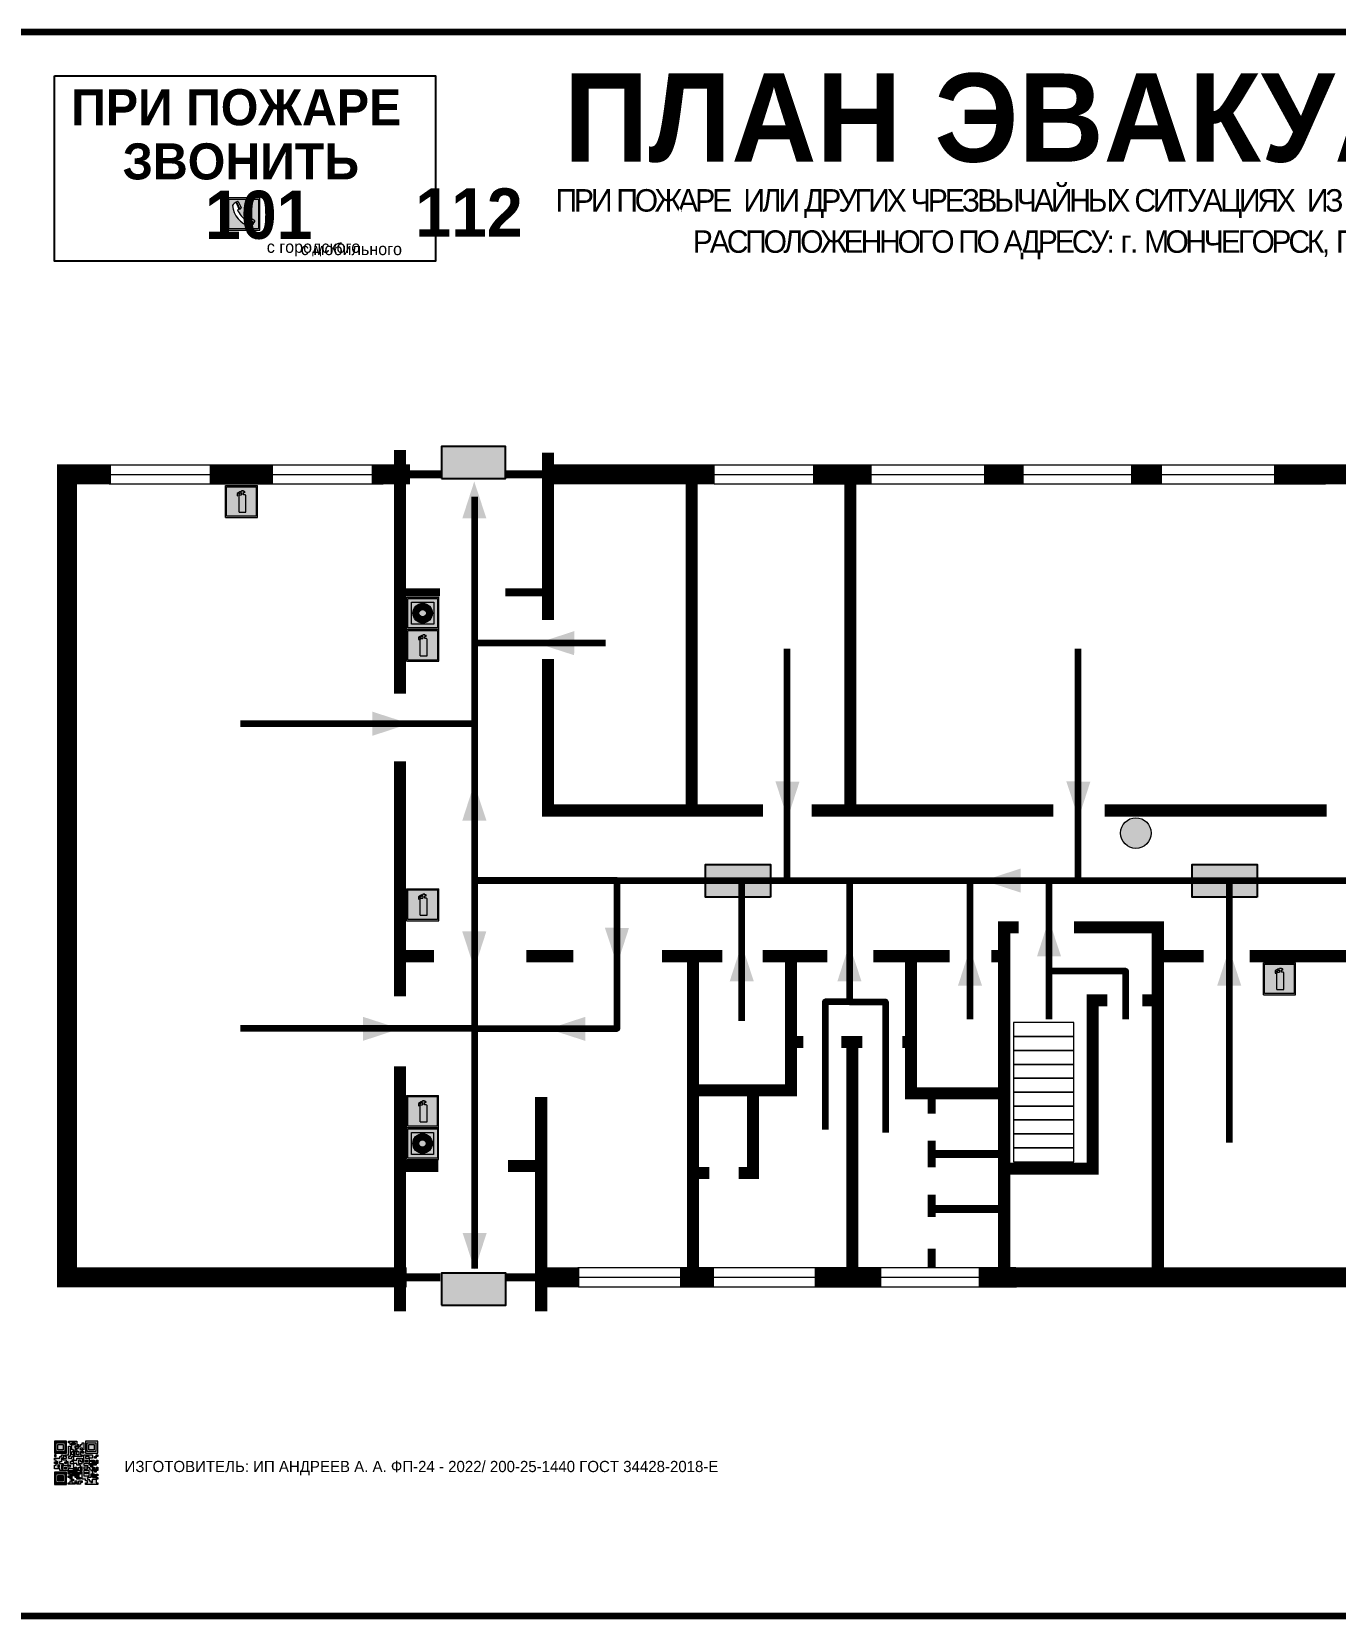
# Model space of a CAD drawing. Header units: millimetres. Extents: x 13810 to 67229, y 12374 to 21950.
# Drawn here: x 24303.4 to 24628.4, y 18687 to 19082 of the extents above; entities that cross this region are included whole.
import ezdxf

# ---------------------------------------------------------------- set-up
doc = ezdxf.new("R2010")
doc.units = ezdxf.units.MM
doc.layers.add('План_Штампы', color=7, linetype='Continuous')
doc.styles.add('обычный', font='arial.ttf')

# ---------------------------------------------------------------- blocks, each defined once
blk = doc.blocks.new('A$C456E1F9C')
at = {"lineweight": 5}
h = blk.add_hatch(color=242, dxfattribs=at)
h.paths.add_polyline_path([(0.51, -1.47), (0.51, -13.26), (12.29, -13.26), (12.29, -1.47)])
h.paths.add_polyline_path([(5.42, -4.95, -0.254479), (4.78, -5.4), (3.52, -2.53, -0.209735), (4.23, -2.4)], flags=16)
h.paths.add_polyline_path([(8.53, -8.6), (10.87, -10.17), (10.54, -10.76), (8.03, -9.13, -0.192251)], flags=16)
h.paths.add_polyline_path([(4.61, -5.49, 0.005518), (3.87, -5.72, 0.128647), (7.49, -10.01, 0.00809), (7.83, -9.33), (10.47, -10.97, -0.16736), (8.99, -12.25, -0.327862), (1.95, -3.95, -0.166952), (3.36, -2.62)], flags=16)
at = {"color": 242, "lineweight": 5}
for p, q in [((0, -13.77), (0, -0.97)), ((12.8, -0.97), (0, -0.97)), ((4.61, -5.49), (3.36, -2.62)), ((3.52, -2.53), (4.78, -5.4)), ((4.23, -2.4), (5.42, -4.95)), ((12.8, -13.77), (12.8, -0.97)), ((7.83, -9.33), (10.47, -10.97)), ((8.03, -9.13), (10.54, -10.76)), ((10.81, -10.12), (8.53, -8.6)), ((10.54, -10.76), (10.8, -10.3)), ((10.8, -10.3), (10.81, -10.12)), ((0, -13.77), (12.8, -13.77))]:
    blk.add_line(p, q, dxfattribs=at)
blk.add_lwpolyline([(0.51, -1.47), (12.29, -1.47), (12.29, -13.26), (0.51, -13.26)], close=True, dxfattribs=at)
for centre, radius, start, end in [((4.59, -5.34), 2.99, 114.28453, 152.19739), ((11.12, -3.31), 9.19, 183.99153, 256.60086), ((4.02, -3.27), 0.891, 76.32839, 123.70924), ((14.98, -39.1), 35.17, 107.14873, 108.41345), ((13.86, -0.94), 11.08, 205.55365, 234.87622), ((4.68, -4.59), 0.824, 276.9621, 334.07228), ((-13.31, 0.8), 23.44, 332.54871, 334.40268), ((8.94, -9.5), 0.989, 114.40924, 157.93883), ((7.87, -9.46), 3, 291.92908, 329.9329)]:
    blk.add_arc(centre, radius, start, end, dxfattribs=at)
blk = doc.blocks.new('A$C7B4425F7')
at = {"true_color": 0xffffff}
blk.add_hatch(color=7, dxfattribs=at).paths.add_polyline_path([(0, 0), (-16, 0), (-16, -8), (0, -8)])
h = blk.add_hatch(color=126)
h.paths.add_polyline_path([(-0.2, -0.2), (-15.8, -0.2), (-15.8, -7.8), (-0.2, -7.8)])
h.paths.add_polyline_path([(-11.76, -2.03), (-11.76, -3.66), (-11.17, -3.66, -0.568275), (-11.17, -6.18), (-12.58, -6.18), (-12.58, -2.03)], flags=16)
h.paths.add_polyline_path([(-13.33, -4.12, -0.495768), (-13.59, -6.18), (-15.03, -6.18), (-15.03, -2.03), (-13.59, -2.03, -0.487973)], flags=16)
h.paths.add_polyline_path([(-10.25, -2.03), (-9.48, -2.03), (-9.48, -6.18), (-10.25, -6.18)], flags=16)
h.paths.add_polyline_path([(-13.84, -3.69), (-14.24, -3.69), (-14.24, -3.03), (-13.9, -3.03, -0.692621)], flags=0)
h.paths.add_polyline_path([(-9.15, -2.03), (-8.4, -2.03), (-8.04, -3.07), (-7.68, -2.03), (-6.93, -2.03), (-7.64, -4.1), (-6.93, -6.18), (-7.68, -6.18), (-8.04, -5.14), (-8.4, -6.18), (-9.15, -6.18), (-8.44, -4.1)], flags=16)
h.paths.add_polyline_path([(-11.76, -4.46), (-11.42, -4.46, -0.692621), (-11.36, -5.12), (-11.76, -5.12)], flags=0)
h.paths.add_polyline_path([(-13.9, -5.2), (-14.24, -5.2), (-14.24, -4.55), (-13.84, -4.55, -0.708038)], flags=0)
edge = h.paths.add_edge_path(flags=16)
edge.add_ellipse((-5.51, -4.08), major_axis=(0, 2.05), ratio=0.586184, start_angle=0, end_angle=360)
edge = h.paths.add_edge_path(flags=0)
edge.add_ellipse((-5.51, -4.08), major_axis=(0, 1.14), ratio=0.454828, start_angle=0, end_angle=360)
h.paths.add_polyline_path([(-4.13, -4.96, 0.377264), (-3.48, -4.52, 0.0555), (-3.16, -2.03), (-1.66, -2.03), (-1.66, -4.96), (-0.96, -4.96), (-0.96, -7.01), (-1.75, -7.01), (-1.75, -6.18), (-3.3, -6.18), (-3.3, -7.02), (-4.13, -7.02)], flags=16)
h.paths.add_polyline_path([(-2.73, -2.91), (-2.28, -2.91), (-2.28, -4.96), (-3.05, -4.96, 0.079136)], flags=0)
at = {"color": 126}
blk.add_lwpolyline([(-16, -8), (0, -8), (0, 0), (-16, 0)], close=True, dxfattribs=at)
blk = doc.blocks.new('A$C32E8229D')
at = {"true_color": 0xffffff}
blk.add_hatch(color=7, dxfattribs=at).paths.add_polyline_path([(0, 0), (0, -8), (16, -8), (16, 0)])
h = blk.add_hatch(color=126)
h.paths.add_polyline_path([(0.2, -0.2), (15.8, -0.2), (15.8, -7.8), (0.2, -7.8)])
h.paths.add_polyline_path([(13.49, -2.05), (12.08, -2.05), (11.37, -2.63, 0.162397), (11.29, -2.84), (11.29, -3.63), (10.35, -3.63), (10.35, -4.05), (11.68, -4.05), (11.68, -3.48), (12.26, -4.28), (11.29, -5.1), (11.29, -6.78), (11.85, -6.78), (11.85, -5.44), (12.8, -4.64), (12.8, -5.94), (14.46, -5.94), (14.46, -5.39), (13.45, -5.39), (13.45, -3.97), (12.46, -2.59), (13.15, -2.59), (13.69, -3.34), (14.18, -3)], flags=16)
h.paths.add_polyline_path([(10.74, -1.82, 1), (11.8, -1.82, 1)], flags=16)
h.paths.add_polyline_path([(9.39, -3.59), (5.99, -3.59), (6.56, -3.03), (5.91, -3.03), (5.1, -3.83), (5.91, -4.64), (6.56, -4.64), (5.99, -4.09), (9.39, -4.09)], flags=16)
h.paths.add_polyline_path([(4.29, -1.08), (1.72, -1.08), (1.72, -6.6), (4.29, -6.6)], flags=16)
at = {"color": 126}
blk.add_lwpolyline([(16, -8), (0, -8), (0, 0), (16, 0)], close=True, dxfattribs=at)
blk = doc.blocks.new('A$C3AD82952')
at = {"true_color": 0xf5f5ff}
h = blk.add_hatch(color=7, dxfattribs=at)
h.dxf.hatch_style = 1
h.paths.add_polyline_path([(8.21, 8.73, 0.414214), (7.89, 9.05), (7.22, 9.05), (7.22, 9.92), (7.59, 9.92, 1), (7.57, 10.36), (7.22, 10.36), (7.22, 10.6), (6.43, 10.6), (6.43, 10.36), (6.01, 10.36), (4.74, 9.59), (4.74, 8.69), (4.98, 8.73), (4.98, 9.26), (6.12, 9.91), (6.43, 9.91), (6.43, 9.05), (5.76, 9.05, 0.414214), (5.44, 8.73), (5.44, 2.2), (8.21, 2.2)], flags=0)
h.paths.add_polyline_path([(12.8, 12.8), (0, 12.8), (0, 0), (12.8, 0)])
h.paths.add_polyline_path([(0.51, 12.29), (12.29, 12.29), (12.29, 0.51), (0.51, 0.51)], flags=16)
h.paths.add_polyline_path([(4.74, 9.59), (6.01, 10.36), (6.43, 10.36), (6.43, 10.6), (7.22, 10.6), (7.22, 10.36), (7.59, 10.36, -0.94586), (7.59, 9.92), (7.22, 9.92), (7.22, 9.05), (7.89, 9.05, -0.414214), (8.21, 8.73), (8.21, 2.2), (5.44, 2.2), (5.44, 8.73, -0.414214), (5.76, 9.05), (6.43, 9.05), (6.43, 9.91), (6.12, 9.91), (4.98, 9.26), (4.98, 8.73), (4.74, 8.69)], flags=0)
h = blk.add_hatch(color=242)
h.dxf.hatch_style = 1
h.paths.add_polyline_path([(12.29, 12.29), (0.51, 12.29), (0.51, 0.51), (12.29, 0.51)])
h.paths.add_polyline_path([(4.74, 8.69), (4.74, 9.59), (6.01, 10.36), (6.43, 10.36), (6.43, 10.6), (7.22, 10.6), (7.22, 10.36), (7.59, 10.36, -0.94586), (7.59, 9.92), (7.22, 9.92), (7.22, 9.05), (7.89, 9.05, -0.414214), (8.21, 8.73), (8.21, 2.2), (5.44, 2.2), (5.44, 8.73, -0.414214), (5.76, 9.05), (6.43, 9.05), (6.43, 9.91), (6.12, 9.91), (4.98, 9.26), (4.98, 8.73)], flags=16)
h = blk.add_hatch(color=7, dxfattribs=at)
h.dxf.hatch_style = 1
h.paths.add_polyline_path([(8.21, 8.73, 0.414214), (7.89, 9.05), (7.22, 9.05), (7.22, 9.92), (7.59, 9.92, 1), (7.57, 10.36), (7.22, 10.36), (7.22, 10.6), (6.43, 10.6), (6.43, 10.36), (6.01, 10.36), (4.74, 9.59), (4.74, 8.69), (4.98, 8.73), (4.98, 9.26), (6.12, 9.91), (6.43, 9.91), (6.43, 9.05), (5.76, 9.05, 0.414214), (5.44, 8.73), (5.44, 2.2), (8.21, 2.2)])
at = {"color": 242, "lineweight": 5}
for p, q in [((0, 0), (0, 12.8)), ((0, 12.8), (12.8, 12.8)), ((12.8, 0), (12.8, 12.8)), ((6.01, 10.36), (4.74, 9.59)), ((4.74, 9.59), (4.74, 8.69)), ((4.74, 8.69), (4.98, 8.73)), ((4.98, 9.26), (6.12, 9.91)), ((4.98, 8.73), (4.98, 9.26)), ((5.44, 2.2), (5.44, 8.73)), ((5.76, 9.05), (6.43, 9.05)), ((6.01, 10.36), (6.43, 10.36)), ((6.12, 9.91), (6.43, 9.91)), ((7.22, 10.6), (6.43, 10.6)), ((6.43, 10.6), (6.43, 10.36)), ((6.43, 9.91), (6.43, 9.05)), ((7.22, 10.36), (7.22, 10.6)), ((7.59, 10.36), (7.22, 10.36)), ((7.22, 9.05), (7.22, 9.92)), ((7.59, 9.92), (7.22, 9.92)), ((7.89, 9.05), (7.22, 9.05)), ((8.21, 2.2), (8.21, 8.73)), ((0, 0), (12.8, 0)), ((5.44, 2.2), (8.21, 2.2))]:
    blk.add_line(p, q, dxfattribs=at)
blk.add_lwpolyline([(0.51, 12.29), (12.29, 12.29), (12.29, 0.51), (0.51, 0.51)], close=True, dxfattribs=at)
for centre, radius, start, end in [((5.76, 8.73), 0.32, 90, 180), ((7.58, 10.14), 0.223, 273.18746, 86.81254), ((7.89, 8.73), 0.32, 0, 90)]:
    blk.add_arc(centre, radius, start, end, dxfattribs=at)
blk = doc.blocks.new('A$C7B8C2D5B')
at = {"lineweight": 0}
h = blk.add_hatch(color=5, dxfattribs=at)
h.dxf.hatch_style = 1
h.paths.add_polyline_path([(1.4, -3.02, 1), (-2.11, -3.02, 1)])
at = {"color": 5, "lineweight": 0}
blk.add_circle((-0.36, -3.02), 1.75, dxfattribs=at)
blk = doc.blocks.new('A$C54414219')
at = {"true_color": 0xffffff}
h = blk.add_hatch(color=7, dxfattribs=at)
h.paths.add_polyline_path([(2.39, -9.45), (2.39, -18.3), (11.23, -18.3), (11.23, -9.45)], flags=0)
h.paths.add_polyline_path([(10.71, -13.87, -1), (2.92, -13.87, -1)], flags=0)
h.paths.add_polyline_path([(8.3, -13.87, -1), (5.33, -13.87, -1)], flags=0)
h.paths.add_polyline_path([(0.41, -7.47), (0.41, -20.27), (13.21, -20.27), (13.21, -7.47)])
h.paths.add_polyline_path([(0.92, -19.77), (12.71, -19.77), (12.71, -7.98), (0.92, -7.98)], flags=16)
h.paths.add_polyline_path([(11.23, -9.45), (11.23, -18.3), (2.39, -18.3), (2.39, -9.45)], flags=0)
at = {"lineweight": 5}
h = blk.add_hatch(color=242, dxfattribs=at)
h.paths.add_polyline_path([(12.71, -7.98), (0.92, -7.98), (0.92, -19.77), (12.71, -19.77)])
h.paths.add_polyline_path([(11.23, -18.3), (2.39, -18.3), (2.39, -9.45), (11.23, -9.45)], flags=16)
h.paths.add_polyline_path([(10.71, -13.87, -1), (2.92, -13.87, -1)], flags=0)
h.paths.add_polyline_path([(8.3, -13.87, -1), (5.33, -13.87, -1)], flags=0)
at = {"true_color": 0xffffff}
h = blk.add_hatch(color=7, dxfattribs=at)
h.paths.add_polyline_path([(2.39, -9.45), (2.39, -18.3), (11.23, -18.3), (11.23, -9.45)])
h.paths.add_polyline_path([(10.71, -13.87, -1), (2.92, -13.87, -1)], flags=16)
h.paths.add_polyline_path([(8.3, -13.87, -1), (5.33, -13.87, -1)], flags=0)
at = {"lineweight": 5}
h = blk.add_hatch(color=242, dxfattribs=at)
h.paths.add_polyline_path([(2.92, -13.87, 1), (10.71, -13.87, 1)])
h.paths.add_polyline_path([(8.3, -13.87, -1), (5.33, -13.87, -1)], flags=16)
at = {"color": 242, "lineweight": 5}
for p, q in [((0.41, -20.27), (0.41, -7.47)), ((0.41, -7.47), (13.21, -7.47)), ((0.41, -7.47), (13.21, -7.47)), ((13.21, -20.27), (13.21, -7.47)), ((0.41, -20.27), (13.21, -20.27))]:
    blk.add_line(p, q, dxfattribs=at)
for points in [[(0.92, -7.98), (12.71, -7.98), (12.71, -19.77), (0.92, -19.77)], [(2.39, -9.45), (11.23, -9.45), (11.23, -18.3), (2.39, -18.3)]]:
    blk.add_lwpolyline(points, close=True, dxfattribs=at)
for radius in [3.89, 1.49]:
    blk.add_circle((6.81, -13.87), radius, dxfattribs=at)
blk = doc.blocks.new('QR')
at = {"lineweight": 0}
h = blk.add_hatch(color=256, dxfattribs=at)
h.dxf.hatch_style = 1
h.paths.add_polyline_path([(9241.16, 2687.38), (9242.01, 2687.38), (9242.01, 2687.83), (9241.59, 2687.83), (9241.59, 2688.68), (9239.45, 2688.68), (9239.45, 2688.25), (9239.86, 2688.25), (9239.86, 2687.83), (9240.29, 2687.83), (9240.29, 2688.25), (9241.16, 2688.25), (9241.16, 2687.83), (9240.29, 2687.83), (9240.29, 2687.38), (9239.45, 2687.38), (9239.45, 2685.22), (9238.57, 2685.22), (9238.57, 2684.8), (9239.02, 2684.8), (9239.02, 2684.37), (9238.13, 2684.37), (9238.13, 2683.92), (9239.02, 2683.92), (9239.02, 2683.5), (9239.44, 2683.5), (9239.44, 2682.64), (9239.87, 2682.64), (9239.87, 2682.18), (9239.44, 2682.18), (9239.44, 2682.64), (9238.13, 2682.64), (9238.13, 2681.76), (9237.71, 2681.76), (9237.71, 2682.64), (9238.13, 2682.64), (9238.13, 2683.07), (9237.27, 2683.07), (9237.27, 2683.51), (9237.71, 2683.51), (9237.71, 2684.37), (9238.13, 2684.37), (9238.13, 2685.22), (9237.71, 2685.22), (9237.71, 2684.8), (9237.28, 2684.8), (9237.28, 2684.38), (9235.98, 2684.38), (9235.98, 2683.92), (9236.4, 2683.92), (9236.4, 2683.49), (9236.84, 2683.49), (9236.84, 2683.07), (9236.4, 2683.07), (9236.4, 2682.64), (9235.98, 2682.64), (9235.98, 2681.76), (9237.29, 2681.76), (9237.29, 2681.33), (9239.43, 2681.33), (9239.43, 2681.76), (9240.74, 2681.76), (9240.74, 2683.05), (9239.87, 2683.05), (9239.87, 2683.5), (9240.29, 2683.5), (9240.29, 2683.91), (9240.74, 2683.91), (9240.74, 2684.81), (9240.29, 2684.81), (9240.29, 2684.79), (9240.29, 2684.37), (9239.45, 2684.37), (9239.45, 2684.8), (9239.87, 2684.8), (9239.87, 2685.21), (9240.74, 2685.21), (9240.74, 2686.1), (9240.29, 2686.1), (9240.29, 2685.64), (9239.86, 2685.64), (9239.86, 2686.95), (9240.29, 2686.95), (9240.29, 2686.52), (9240.74, 2686.52), (9240.74, 2686.1), (9241.16, 2686.1), (9241.16, 2686.53), (9241.59, 2686.53), (9241.59, 2686.1), (9242.02, 2686.1), (9242.02, 2685.21), (9241.59, 2685.21), (9241.59, 2686.1), (9241.16, 2686.1), (9241.16, 2685.21), (9240.74, 2685.21), (9240.74, 2684.81), (9242.89, 2684.81), (9242.89, 2685.22), (9242.47, 2685.22), (9242.47, 2686.11), (9242.89, 2686.11), (9242.89, 2686.52), (9242.46, 2686.52), (9242.46, 2686.95), (9242.89, 2686.95), (9242.89, 2686.52), (9243.32, 2686.52), (9243.32, 2688.26), (9242.9, 2688.26), (9242.9, 2687.83), (9242.47, 2687.83), (9242.47, 2687.38), (9242.01, 2687.38), (9242.01, 2686.94), (9241.16, 2686.94)])
h.paths.add_polyline_path([(9239.02, 2682.18), (9239.02, 2681.76), (9238.54, 2681.76), (9238.54, 2682.18)], flags=16)
h.paths.add_polyline_path([(9237.27, 2682.65), (9237.27, 2682.19), (9236.83, 2682.19), (9236.83, 2682.65)], flags=16)
h = blk.add_hatch(color=256, dxfattribs=at)
h.dxf.hatch_style = 1
h.paths.add_polyline_path([(9238.15, 2687.83), (9236.83, 2687.83), (9236.83, 2686.52), (9238.15, 2686.52)], flags=0)
h.paths.add_polyline_path([(9239.01, 2685.65), (9239.01, 2688.68), (9235.98, 2688.68), (9235.98, 2685.65)])
h.paths.add_polyline_path([(9236.41, 2686.1), (9236.41, 2688.26), (9238.56, 2688.26), (9238.56, 2686.1)], flags=16)
h.paths.add_polyline_path([(9236.83, 2686.52), (9236.83, 2687.83), (9238.15, 2687.83), (9238.15, 2686.52)], flags=0)
h = blk.add_hatch(color=256, dxfattribs=at)
h.dxf.hatch_style = 1
h.paths.add_polyline_path([(9243.32, 2686.11), (9242.89, 2686.11), (9242.89, 2685.64), (9243.32, 2685.64)])
h.paths.add_polyline_path([(9239.02, 2683.07), (9239.02, 2683.5), (9238.56, 2683.5), (9238.56, 2683.07)])
h.paths.add_polyline_path([(9236.4, 2684.8), (9236.4, 2685.22), (9235.98, 2685.22), (9235.98, 2684.8)])
h.paths.add_polyline_path([(9236.4, 2683.07), (9236.4, 2683.49), (9235.98, 2683.49), (9235.98, 2683.07)])
h = blk.add_hatch(color=256, dxfattribs=at)
h.dxf.hatch_style = 1
h.paths.add_polyline_path([(9238.15, 2686.52), (9238.15, 2687.83), (9236.83, 2687.83), (9236.83, 2686.52)])
h.paths.add_polyline_path([(9245.91, 2686.52), (9245.91, 2687.83), (9244.59, 2687.83), (9244.59, 2686.52)], flags=0)
h.paths.add_polyline_path([(9246.77, 2685.65), (9246.77, 2688.68), (9243.74, 2688.68), (9243.74, 2685.65)])
h.paths.add_polyline_path([(9244.17, 2686.1), (9244.17, 2688.26), (9246.32, 2688.26), (9246.32, 2686.1)], flags=16)
h.paths.add_polyline_path([(9244.59, 2686.52), (9244.59, 2687.83), (9245.91, 2687.83), (9245.91, 2686.52)], flags=0)
h = blk.add_hatch(color=256, dxfattribs=at)
h.dxf.hatch_style = 1
h.paths.add_polyline_path([(9240.75, 2681.76), (9240.75, 2681.35), (9241.17, 2681.35), (9241.17, 2681.76)])
h.paths.add_polyline_path([(9241.6, 2682.18), (9241.17, 2682.18), (9241.17, 2681.76), (9241.6, 2681.76)])
h.paths.add_polyline_path([(9242.47, 2681.34), (9242.47, 2682.19), (9242.02, 2682.19), (9242.02, 2681.76), (9241.6, 2681.76), (9241.6, 2681.34)])
h.paths.add_polyline_path([(9239.87, 2678.3), (9239.44, 2678.3), (9239.44, 2677.89), (9241.17, 2677.89), (9241.17, 2678.3), (9240.28, 2678.3), (9240.28, 2678.73), (9239.87, 2678.73)])
h.paths.add_polyline_path([(9240.75, 2678.73), (9240.75, 2679.19), (9240.28, 2679.19), (9240.28, 2678.73)])
h.paths.add_polyline_path([(9241.6, 2678.73), (9241.17, 2678.73), (9241.17, 2678.3), (9241.6, 2678.3)])
h.paths.add_polyline_path([(9242.02, 2678.3), (9241.6, 2678.3), (9241.6, 2677.89), (9242.48, 2677.89), (9242.48, 2678.31), (9242.9, 2678.31), (9242.9, 2678.73), (9242.02, 2678.73)])
h.paths.add_polyline_path([(9246.36, 2684.37), (9246.36, 2684.79), (9245.93, 2684.79), (9245.93, 2684.37)])
h.paths.add_polyline_path([(9246.78, 2685.2), (9246.36, 2685.2), (9246.36, 2684.79), (9246.78, 2684.79)])
h.paths.add_polyline_path([(9245.91, 2687.83), (9244.59, 2687.83), (9244.59, 2686.52), (9245.91, 2686.52)])
h = blk.add_hatch(color=256, dxfattribs=at)
h.dxf.hatch_style = 1
h.paths.add_polyline_path([(9243.32, 2682.64), (9243.32, 2683.07), (9244.62, 2683.07), (9244.62, 2684.37), (9243.74, 2684.37), (9243.74, 2684.8), (9244.62, 2684.8), (9244.62, 2684.37), (9245.48, 2684.37), (9245.48, 2685.22), (9243.32, 2685.22), (9243.32, 2683.5), (9242.89, 2683.5), (9242.89, 2683.06), (9242.01, 2683.06), (9242.01, 2683.91), (9242.47, 2683.91), (9242.47, 2683.5), (9242.89, 2683.5), (9242.89, 2684.38), (9241.59, 2684.38), (9241.59, 2683.91), (9240.74, 2683.91), (9240.74, 2683.05), (9241.59, 2683.05), (9241.59, 2682.64), (9242.47, 2682.64), (9242.47, 2682.19), (9242.91, 2682.19), (9242.91, 2681.34), (9242.48, 2681.34), (9242.48, 2680.91), (9242.91, 2680.91), (9242.91, 2679.17), (9243.75, 2679.17), (9243.75, 2678.73), (9244.2, 2678.73), (9244.2, 2678.3), (9243.75, 2678.3), (9243.75, 2677.88), (9246.78, 2677.88), (9246.78, 2678.3), (9246.35, 2678.3), (9246.35, 2679.19), (9245.48, 2679.19), (9245.48, 2678.31), (9245.05, 2678.31), (9245.05, 2678.73), (9244.62, 2678.73), (9244.62, 2679.19), (9244.2, 2679.19), (9244.2, 2679.61), (9245.05, 2679.61), (9245.05, 2680.46), (9245.48, 2680.46), (9245.48, 2681.34), (9245.04, 2681.34), (9245.04, 2681.76), (9244.63, 2681.76), (9244.63, 2682.19), (9244.21, 2682.19), (9244.21, 2681.76), (9243.32, 2681.76), (9243.32, 2682.19), (9244.21, 2682.19), (9244.21, 2682.64)])
h.paths.add_polyline_path([(9243.75, 2683.49), (9243.75, 2683.92), (9244.21, 2683.92), (9244.21, 2683.49)], flags=16)
h.paths.add_polyline_path([(9243.32, 2681.34), (9244.63, 2681.34), (9244.63, 2680.04), (9243.32, 2680.04)], flags=16)
h.paths.add_polyline_path([(9243.76, 2680.89), (9244.18, 2680.89), (9244.18, 2680.48), (9243.76, 2680.48)], flags=0)
h = blk.add_hatch(color=256, dxfattribs=at)
h.dxf.hatch_style = 1
h.paths.add_polyline_path([(9246.36, 2683.07), (9246.78, 2683.07), (9246.78, 2683.92), (9246.36, 2683.92), (9246.36, 2683.49), (9245.92, 2683.49), (9245.92, 2683.92), (9245.06, 2683.92), (9245.06, 2683.49), (9245.48, 2683.49), (9245.48, 2683.07), (9244.62, 2683.07), (9244.62, 2682.65), (9245.05, 2682.65), (9245.05, 2682.18), (9245.48, 2682.18), (9245.48, 2682.65), (9246.36, 2682.65)])
h.paths.add_polyline_path([(9246.78, 2682.18), (9246.36, 2682.18), (9246.36, 2681.75), (9245.92, 2681.75), (9245.92, 2682.18), (9245.48, 2682.18), (9245.48, 2681.34), (9245.48, 2681.34), (9245.94, 2681.34), (9245.94, 2680.91), (9246.36, 2680.91), (9246.36, 2681.34), (9246.78, 2681.34)])
h = blk.add_hatch(color=256, dxfattribs=at)
h.dxf.hatch_style = 1
h.paths.add_polyline_path([(9235.98, 2680.9), (9235.98, 2677.86), (9239.02, 2677.86), (9239.02, 2680.9)])
h.paths.add_polyline_path([(9238.57, 2680.48), (9238.57, 2678.32), (9236.41, 2678.32), (9236.41, 2680.48)], flags=16)
h.paths.add_polyline_path([(9238.15, 2680.05), (9238.15, 2678.74), (9236.83, 2678.74), (9236.83, 2680.05)], flags=0)
h = blk.add_hatch(color=256, dxfattribs=at)
h.dxf.hatch_style = 1
h.paths.add_polyline_path([(9238.15, 2680.05), (9236.83, 2680.05), (9236.83, 2678.74), (9238.15, 2678.74)])
h = blk.add_hatch(color=256, dxfattribs=at)
h.dxf.hatch_style = 1
h.paths.add_polyline_path([(9242.02, 2680.46), (9242.48, 2680.46), (9242.48, 2680.91), (9241.58, 2680.91), (9241.58, 2681.35), (9241.17, 2681.35), (9241.17, 2680.91), (9240.75, 2680.91), (9240.75, 2681.33), (9239.43, 2681.33), (9239.43, 2680.46), (9239.86, 2680.46), (9239.86, 2680.92), (9240.3, 2680.92), (9240.3, 2680.46), (9239.86, 2680.46), (9239.86, 2680.04), (9239.44, 2680.04), (9239.44, 2679.62), (9239.86, 2679.62), (9239.86, 2679.19), (9240.29, 2679.19), (9240.29, 2680.03), (9241.18, 2680.03), (9241.18, 2680.47), (9241.6, 2680.47), (9241.6, 2680.03), (9241.18, 2680.03), (9241.18, 2679.61), (9241.6, 2679.61), (9241.6, 2679.19), (9242.47, 2679.19), (9242.47, 2679.6), (9242.02, 2679.6)])
h = blk.add_hatch(color=256, dxfattribs=at)
h.dxf.hatch_style = 1
h.paths.add_polyline_path([(9244.18, 2680.48), (9244.18, 2680.89), (9243.76, 2680.89), (9243.76, 2680.48)])
h = blk.add_hatch(color=256, dxfattribs=at)
h.dxf.hatch_style = 1
h.paths.add_polyline_path([(9245.93, 2680.04), (9245.93, 2680.46), (9245.48, 2680.46), (9245.48, 2679.62), (9246.35, 2679.62), (9246.35, 2680.04)])
h.paths.add_polyline_path([(9246.78, 2680.04), (9246.78, 2680.46), (9246.35, 2680.46), (9246.35, 2680.04)])
h.paths.add_polyline_path([(9246.78, 2679.18), (9246.78, 2679.62), (9246.35, 2679.62), (9246.35, 2679.18)])
for points in [[(9237.71, 2685.22), (9238.13, 2685.22), (9238.13, 2684.37), (9237.71, 2684.37), (9237.71, 2683.51), (9237.27, 2683.51), (9237.27, 2683.07), (9238.13, 2683.07), (9238.13, 2682.64), (9237.71, 2682.64), (9237.71, 2681.76), (9238.13, 2681.76), (9238.13, 2682.64), (9239.44, 2682.64), (9239.44, 2683.5), (9239.02, 2683.5), (9239.02, 2683.07), (9238.56, 2683.07), (9238.56, 2683.5), (9239.02, 2683.5), (9239.02, 2683.92), (9238.13, 2683.92), (9238.13, 2684.37), (9239.02, 2684.37), (9239.02, 2684.8), (9238.57, 2684.8), (9238.57, 2685.22), (9239.45, 2685.22), (9239.45, 2687.38), (9240.29, 2687.38), (9240.29, 2687.83), (9239.86, 2687.83), (9239.86, 2688.25), (9239.45, 2688.25), (9239.45, 2688.68), (9241.59, 2688.68), (9241.59, 2687.83), (9242.01, 2687.83), (9242.01, 2687.38), (9242.47, 2687.38), (9242.47, 2687.83), (9242.9, 2687.83), (9242.9, 2688.26), (9243.32, 2688.26), (9243.32, 2686.52), (9242.89, 2686.52), (9242.89, 2686.11), (9243.32, 2686.11), (9243.32, 2685.64), (9242.89, 2685.64), (9242.89, 2686.11), (9242.47, 2686.11), (9242.47, 2685.22), (9242.89, 2685.22), (9242.89, 2684.81), (9240.74, 2684.81), (9240.74, 2683.91), (9241.59, 2683.91), (9241.59, 2684.38), (9242.89, 2684.38), (9242.89, 2683.5), (9242.47, 2683.5), (9242.47, 2683.91), (9242.01, 2683.91), (9242.01, 2683.06), (9242.89, 2683.06), (9242.89, 2683.5), (9243.32, 2683.5), (9243.32, 2685.22), (9245.48, 2685.22), (9245.48, 2684.37), (9244.62, 2684.37), (9244.62, 2683.07), (9245.48, 2683.07), (9245.48, 2683.49), (9245.06, 2683.49), (9245.06, 2683.92), (9245.92, 2683.92), (9245.92, 2683.49), (9246.36, 2683.49), (9246.36, 2683.92), (9246.78, 2683.92), (9246.78, 2683.07), (9246.36, 2683.07), (9246.36, 2682.65), (9245.48, 2682.65), (9245.48, 2682.18), (9245.92, 2682.18), (9245.92, 2681.75), (9246.36, 2681.75), (9246.36, 2682.18), (9246.78, 2682.18), (9246.78, 2681.34), (9246.36, 2681.34), (9246.36, 2680.91), (9245.94, 2680.91), (9245.94, 2681.34), (9245.48, 2681.34), (9245.48, 2680.46), (9245.93, 2680.46), (9245.93, 2680.04), (9246.35, 2680.04), (9246.35, 2680.46), (9246.78, 2680.46), (9246.78, 2680.04), (9246.78, 2680.04), (9246.35, 2680.04), (9246.35, 2679.62), (9246.78, 2679.62), (9246.78, 2679.18), (9246.35, 2679.18), (9246.35, 2678.3), (9246.78, 2678.3), (9246.78, 2677.88), (9243.75, 2677.88), (9243.75, 2678.3), (9244.2, 2678.3), (9244.2, 2678.73), (9243.75, 2678.73), (9243.75, 2679.17), (9242.91, 2679.17), (9242.91, 2680.91), (9242.48, 2680.91), (9242.48, 2680.46), (9242.02, 2680.46), (9242.02, 2679.6), (9242.47, 2679.6), (9242.47, 2679.19), (9241.6, 2679.19), (9241.6, 2679.61), (9241.18, 2679.61), (9241.18, 2680.03), (9240.29, 2680.03), (9240.29, 2679.19), (9240.75, 2679.19), (9240.75, 2678.73), (9240.28, 2678.73), (9240.28, 2678.3), (9241.17, 2678.3), (9241.17, 2678.73), (9241.6, 2678.73), (9241.6, 2678.3), (9242.02, 2678.3), (9242.02, 2678.73), (9242.9, 2678.73), (9242.9, 2678.31), (9242.48, 2678.31), (9242.48, 2677.89), (9241.6, 2677.89), (9241.6, 2678.3), (9241.17, 2678.3), (9241.17, 2677.89), (9239.44, 2677.89), (9239.44, 2678.3), (9239.87, 2678.3), (9239.87, 2678.73), (9240.28, 2678.73), (9240.28, 2679.19), (9240.29, 2679.19), (9239.86, 2679.19), (9239.86, 2679.62), (9239.44, 2679.62), (9239.44, 2680.04), (9239.86, 2680.04), (9239.86, 2680.46), (9239.43, 2680.46), (9239.43, 2681.33), (9237.29, 2681.33), (9237.29, 2681.76), (9235.98, 2681.76), (9235.98, 2682.64), (9236.4, 2682.64), (9236.4, 2683.07), (9235.98, 2683.07), (9235.98, 2683.49), (9236.4, 2683.49), (9236.4, 2683.92), (9235.98, 2683.92), (9235.98, 2684.38), (9237.28, 2684.38), (9237.28, 2684.8), (9237.71, 2684.8), (9237.71, 2685.22), (9237.92, 2685.22)], [(9240.74, 2686.1), (9240.74, 2686.52), (9240.29, 2686.52), (9240.29, 2686.95), (9239.86, 2686.95), (9239.86, 2685.64), (9240.29, 2685.64), (9240.29, 2686.1), (9240.74, 2686.1), (9240.74, 2686.52)], [(9240.74, 2683.05), (9240.74, 2681.76), (9239.43, 2681.76), (9239.43, 2681.33), (9240.75, 2681.33), (9240.75, 2681.35), (9240.75, 2680.91), (9241.17, 2680.91), (9241.17, 2681.35), (9241.58, 2681.35), (9241.58, 2680.91), (9242.48, 2680.91), (9242.48, 2681.34), (9242.91, 2681.34), (9242.91, 2682.19), (9242.47, 2682.19), (9242.47, 2682.64), (9241.59, 2682.64), (9241.59, 2683.05), (9240.74, 2683.05)], [(9240.74, 2685.21), (9239.87, 2685.21), (9239.87, 2684.8), (9239.45, 2684.8), (9239.45, 2684.37), (9240.29, 2684.37), (9240.29, 2684.79), (9240.29, 2684.81), (9240.74, 2684.81), (9240.74, 2685.21), (9239.87, 2685.21)], [(9240.74, 2683.91), (9240.29, 2683.91), (9240.29, 2683.5), (9239.87, 2683.5), (9239.87, 2683.05), (9240.74, 2683.05), (9240.74, 2683.91)], [(9241.6, 2681.76), (9242.02, 2681.76), (9242.02, 2682.19), (9242.47, 2682.19), (9242.47, 2681.34), (9241.6, 2681.34), (9241.6, 2681.76)], [(9244.62, 2683.07), (9243.32, 2683.07), (9243.32, 2682.64), (9244.21, 2682.64), (9244.21, 2682.19), (9243.32, 2682.19), (9243.32, 2681.76), (9244.21, 2681.76), (9244.21, 2682.19), (9244.63, 2682.19), (9244.63, 2681.76), (9245.04, 2681.76), (9245.04, 2681.34), (9245.48, 2681.34)], [(9244.62, 2684.37), (9244.62, 2684.8), (9243.74, 2684.8), (9243.74, 2684.37), (9244.62, 2684.37)], [(9245.48, 2682.18), (9245.05, 2682.18), (9245.05, 2682.65), (9244.62, 2682.65), (9244.62, 2683.07)], [(9245.48, 2682.18), (9245.48, 2681.34)], [(9239.86, 2680.46), (9239.86, 2680.92), (9240.3, 2680.92), (9240.3, 2680.46), (9239.86, 2680.46)], [(9245.48, 2680.46), (9245.05, 2680.46), (9245.05, 2679.61), (9244.2, 2679.61), (9244.2, 2679.19), (9244.62, 2679.19), (9244.62, 2678.73), (9245.05, 2678.73), (9245.05, 2678.31), (9245.48, 2678.31), (9245.48, 2679.19), (9246.35, 2679.19), (9246.35, 2679.07)], [(9246.35, 2679.62), (9245.48, 2679.62), (9245.48, 2680.46)], [(9245.48, 2680.46), (9245.48, 2679.62), (9246.35, 2679.62), (9246.35, 2680.04), (9245.93, 2680.04), (9245.93, 2680.46), (9245.48, 2680.46), (9245.48, 2679.62)], [(9246.35, 2679.62), (9246.35, 2679.18)]]:
    blk.add_lwpolyline(points, dxfattribs=at)
for points in [[(9235.98, 2685.65), (9239.01, 2685.65), (9239.01, 2688.68), (9235.98, 2688.68)], [(9236.41, 2688.26), (9238.56, 2688.26), (9238.56, 2686.1), (9236.41, 2686.1)], [(9236.83, 2687.83), (9238.15, 2687.83), (9238.15, 2686.52), (9236.83, 2686.52)], [(9240.29, 2687.83), (9241.16, 2687.83), (9241.16, 2688.25), (9240.29, 2688.25)], [(9240.29, 2688.25), (9241.16, 2688.25), (9241.16, 2687.83), (9240.29, 2687.83)], [(9241.16, 2686.1), (9240.74, 2686.1), (9240.74, 2685.21), (9241.16, 2685.21)], [(9242.01, 2687.38), (9241.16, 2687.38), (9241.16, 2686.94), (9242.01, 2686.94)], [(9241.16, 2687.38), (9242.01, 2687.38), (9242.01, 2686.94), (9241.16, 2686.94)], [(9241.16, 2686.53), (9241.59, 2686.53), (9241.59, 2686.1), (9241.16, 2686.1)], [(9241.59, 2686.1), (9242.02, 2686.1), (9242.02, 2685.21), (9241.59, 2685.21)], [(9242.89, 2686.52), (9242.46, 2686.52), (9242.46, 2686.95), (9242.89, 2686.95)], [(9243.74, 2685.65), (9246.77, 2685.65), (9246.77, 2688.68), (9243.74, 2688.68)], [(9244.17, 2688.26), (9246.32, 2688.26), (9246.32, 2686.1), (9244.17, 2686.1)], [(9244.59, 2687.83), (9245.91, 2687.83), (9245.91, 2686.52), (9244.59, 2686.52)], [(9235.98, 2684.8), (9236.4, 2684.8), (9236.4, 2685.22), (9235.98, 2685.22)], [(9236.4, 2683.07), (9236.84, 2683.07), (9236.84, 2683.49), (9236.4, 2683.49)], [(9236.83, 2682.19), (9237.27, 2682.19), (9237.27, 2682.65), (9236.83, 2682.65)], [(9238.54, 2682.18), (9239.02, 2682.18), (9239.02, 2681.76), (9238.54, 2681.76)], [(9239.44, 2682.64), (9239.87, 2682.64), (9239.87, 2682.18), (9239.44, 2682.18)], [(9241.17, 2682.18), (9241.6, 2682.18), (9241.6, 2681.76), (9241.17, 2681.76)], [(9243.75, 2683.92), (9244.21, 2683.92), (9244.21, 2683.49), (9243.75, 2683.49)], [(9245.93, 2684.79), (9246.36, 2684.79), (9246.36, 2684.37), (9245.93, 2684.37)], [(9246.36, 2685.2), (9246.78, 2685.2), (9246.78, 2684.79), (9246.36, 2684.79)], [(9235.98, 2677.86), (9239.02, 2677.86), (9239.02, 2680.9), (9235.98, 2680.9)], [(9236.41, 2680.48), (9238.57, 2680.48), (9238.57, 2678.32), (9236.41, 2678.32)], [(9236.83, 2680.05), (9238.15, 2680.05), (9238.15, 2678.74), (9236.83, 2678.74)], [(9240.75, 2681.76), (9241.17, 2681.76), (9241.17, 2681.35), (9240.75, 2681.35)], [(9241.18, 2680.03), (9241.6, 2680.03), (9241.6, 2680.47), (9241.18, 2680.47)], [(9243.32, 2680.04), (9244.63, 2680.04), (9244.63, 2681.34), (9243.32, 2681.34)], [(9243.76, 2680.89), (9244.18, 2680.89), (9244.18, 2680.48), (9243.76, 2680.48)]]:
    blk.add_lwpolyline(points, close=True, dxfattribs=at)

msp = doc.modelspace()

# ---------------------------------------------------------------- linework, layer by layer
at = {"color": 2, "lineweight": 100}
msp.add_lwpolyline([(24287.54, 19081.98), (24887.54, 19081.98), (24887.54, 18686.98), (24287.54, 18686.98)], close=True, dxfattribs=at)
msp.add_lwpolyline([(24309.03, 19071.01), (24404.03, 19071.01), (24404.03, 19024.8), (24309.03, 19024.8)], close=True)
at = {"lineweight": 0}
for points, const_width in [([(24395.22, 18977.67), (24395.22, 18916.96)], 3), ([(24432.13, 18977.01), (24432.13, 18935.37)], 3), ([(24397.7, 18971.62), (24405.38, 18971.62)], 2), ([(24421.63, 18971.62), (24431.66, 18971.62)], 2), ([(24467.9, 18887.84), (24467.9, 18970.96)], 3), ([(24507.46, 18887.84), (24507.46, 18970.27)], 3), ([(24395.53, 18942.26), (24405.19, 18942.26)], 2), ([(24421.45, 18942.26), (24431.47, 18942.26)], 2), ([(24432.13, 18925.59), (24432.13, 18887.84), (24485.7, 18887.84)], 3), ([(24395.22, 18900.09), (24395.22, 18841.55)], 3), ([(24497.86, 18887.84), (24558.09, 18887.84)], 3), ([(24570.91, 18887.84), (24626.22, 18887.84)], 3), ([(24542.67, 18851.53), (24545.84, 18851.53), (24545.84, 18858.69), (24549.45, 18858.69)], 3), ([(24563.24, 18858.69), (24584.16, 18858.69), (24584.16, 18772.53)], 3), ([(24395.22, 18851.53), (24403.68, 18851.53)], 3), ([(24426.67, 18851.53), (24438.38, 18851.53)], 3), ([(24460.53, 18851.53), (24475.58, 18851.53)], 3), ([(24468.24, 18851.53), (24468.24, 18772.61)], 3), ([(24492.72, 18851.53), (24492.72, 18818.06), (24468.24, 18818.06)], 3), ([(24485.61, 18851.53), (24501.71, 18851.53)], 3), ([(24513.2, 18851.53), (24532.22, 18851.53)], 3), ([(24522.63, 18830.12), (24522.63, 18851.53)], 3), ([(24545.84, 18851.53), (24545.84, 18772.14)], 3), ([(24584.16, 18851.53), (24595.6, 18851.53)], 3), ([(24607.07, 18851.53), (24660.08, 18851.53)], 3), ([(24571.58, 18840.51), (24567.93, 18840.51), (24567.93, 18798.53), (24545.84, 18798.53)], 3), ([(24584.16, 18840.51), (24580.26, 18840.51)], 3), ([(24492.72, 18830.12), (24495.79, 18830.12)], 3), ([(24505.23, 18830.12), (24510.49, 18830.12)], 3), ([(24507.95, 18830.12), (24507.95, 18771.34)], 3), ([(24520.47, 18830.12), (24522.63, 18830.12), (24522.63, 18817.31), (24545.84, 18817.31)], 3), ([(24395.22, 18824.05), (24395.22, 18762.97)], 3), ([(24430.39, 18762.97), (24430.39, 18816.43)], 3), ([(24483.24, 18818.06), (24483.24, 18797.49), (24479.6, 18797.49)], 3), ([(24527.74, 18816.98), (24527.74, 18812.25)], 2), ([(24527.74, 18805.58), (24527.74, 18798.91)], 2), ([(24527.74, 18802.24), (24546.24, 18802.24)], 2), ([(24395.22, 18799.25), (24404.79, 18799.25)], 3), ([(24430.39, 18799.25), (24422.14, 18799.25)], 3), ([(24468.24, 18797.49), (24472.31, 18797.49)], 3), ([(24527.74, 18792.09), (24527.74, 18786.53)], 2), ([(24527.74, 18788.48), (24544.99, 18788.48)], 2), ([(24527.74, 18773.91), (24527.74, 18778.61)], 2), ([(24395.22, 18771.5), (24405.25, 18771.5)], 2), ([(24430.39, 18771.5), (24421.73, 18771.5)], 2)]:
    msp.add_lwpolyline(points, dxfattribs=dict(at, const_width=const_width))
at = {"lineweight": 100, "const_width": 5}
for points in [[(24323.12, 18971.62), (24312.18, 18971.62), (24312.18, 18771.5), (24396.82, 18771.5)], [(24347.77, 18971.62), (24363.55, 18971.62)], [(24388.11, 18971.62), (24397.7, 18971.62)], [(24473.67, 18971.62), (24431.01, 18971.62)], [(24512.82, 18971.62), (24498.18, 18971.62)], [(24539.51, 18771.5), (24702.21, 18771.5), (24702.21, 18971.62), (24613.14, 18971.62)], [(24550.71, 18971.62), (24540.84, 18971.62)], [(24585.17, 18971.62), (24577.45, 18971.62)], [(24430.42, 18771.5), (24439.91, 18771.5)], [(24465.01, 18771.5), (24473.51, 18771.5)], [(24498.62, 18771.5), (24515.22, 18771.5)]]:
    msp.add_lwpolyline(points, dxfattribs=at)
at = {"lineweight": 0}
for points in [[(24322.63, 18974.02), (24390.98, 18974.02)], [(24473.2, 18974), (24625.63, 18974)], [(24322.65, 18969.23), (24391, 18969.23)], [(24323.12, 18971.62), (24391.46, 18971.62)], [(24473.51, 18969.26), (24625.94, 18969.26)], [(24473.67, 18971.62), (24626.09, 18971.62)], [(24439.55, 18773.91), (24548.73, 18773.91)], [(24439.91, 18771.5), (24549.09, 18771.5)], [(24439.71, 18769.08), (24548.89, 18769.08)]]:
    msp.add_lwpolyline(points, dxfattribs=at)
at = {"color": 126, "lineweight": 100, "true_color": 0x008754}
for points in [[(24413.77, 18966.05), (24413.77, 18773.68)], [(24446.46, 18929.56), (24413.77, 18929.56)], [(24491.75, 18870.38), (24491.75, 18928.12)], [(24564.29, 18870.38), (24564.29, 18928.12)], [(24413.77, 18909.42), (24355.44, 18909.42)], [(24413.77, 18833.46), (24449.32, 18833.46), (24449.32, 18870.38), (24413.77, 18870.38), (24691.03, 18870.38)], [(24480.37, 18870.38), (24480.37, 18835.45)], [(24507.25, 18870.38), (24507.25, 18840.12), (24501.18, 18840.12), (24501.18, 18808.33)], [(24537.31, 18870.38), (24537.31, 18835.84)], [(24557.02, 18870.38), (24557.02, 18835.84)], [(24601.95, 18870.38), (24601.95, 18805.08)], [(24576.14, 18835.84), (24576.14, 18847.8), (24557.02, 18847.8)], [(24507.25, 18840.12), (24516.23, 18840.12), (24516.23, 18807.6)], [(24413.77, 18833.46), (24355.44, 18833.46)]]:
    msp.add_lwpolyline(points, dxfattribs=at)
at = {"lineweight": 0}
for points in [[(24548.13, 18831.49), (24563.24, 18831.49), (24563.24, 18834.96), (24548.13, 18834.96)], [(24548.13, 18828.03), (24563.24, 18828.03), (24563.24, 18831.49), (24548.13, 18831.49)], [(24548.13, 18824.56), (24563.24, 18824.56), (24563.24, 18828.03), (24548.13, 18828.03)], [(24548.13, 18821.1), (24563.24, 18821.1), (24563.24, 18824.56), (24548.13, 18824.56)], [(24548.13, 18817.63), (24563.24, 18817.63), (24563.24, 18821.1), (24548.13, 18821.1)], [(24548.13, 18814.17), (24563.24, 18814.17), (24563.24, 18817.63), (24548.13, 18817.63)], [(24548.13, 18810.7), (24563.24, 18810.7), (24563.24, 18814.17), (24548.13, 18814.17)], [(24548.13, 18807.24), (24563.24, 18807.24), (24563.24, 18810.7), (24548.13, 18810.7)], [(24548.13, 18803.77), (24563.24, 18803.77), (24563.24, 18807.24), (24548.13, 18807.24)], [(24548.13, 18800.3), (24563.24, 18800.3), (24563.24, 18803.77), (24548.13, 18803.77)]]:
    msp.add_lwpolyline(points, close=True, dxfattribs=at)
at = {"layer": 'План_Штампы', "color": 126, "true_color": 0x008754}
for points in [[(24416.74, 18960.64), (24410.73, 18960.65), (24413.71, 18969.87)], [(24438.64, 18932.56), (24438.62, 18926.55), (24429.4, 18929.53)], [(24388.32, 18906.46), (24388.33, 18912.47), (24397.55, 18909.49)], [(24416.74, 18885.33), (24410.73, 18885.34), (24413.71, 18894.56)], [(24488.81, 18895.08), (24494.82, 18895.06), (24491.84, 18885.84)], [(24561.35, 18895.08), (24567.35, 18895.06), (24564.38, 18885.84)], [(24549.98, 18873.39), (24549.96, 18867.38), (24540.75, 18870.36)], [(24410.71, 18857.7), (24416.72, 18857.68), (24413.74, 18848.46)], [(24446.29, 18858.6), (24452.3, 18858.59), (24449.32, 18849.37)], [(24560.03, 18851.45), (24554.03, 18851.47), (24557, 18860.69)], [(24483.42, 18845.26), (24477.41, 18845.27), (24480.39, 18854.49)], [(24510.27, 18845.26), (24504.26, 18845.28), (24507.24, 18854.5)], [(24540.33, 18844.17), (24534.33, 18844.18), (24537.3, 18853.4)], [(24604.97, 18844.17), (24598.97, 18844.18), (24601.94, 18853.4)], [(24385.93, 18830.41), (24385.95, 18836.42), (24395.17, 18833.44)], [(24441.43, 18836.42), (24441.41, 18830.41), (24432.19, 18833.39)], [(24410.8, 18782.56), (24416.81, 18782.55), (24413.83, 18773.33)]]:
    msp.add_solid(points, dxfattribs=at)

# ---------------------------------------------------------------- block references
for name, p, xscale, yscale, zscale in [('A$C456E1F9C', (24352.23, 19041.14), 0.625, 0.625, 0.625), ('A$C3AD82952', (24351.65, 18960.87), 0.625, 0.625, 0.625), ('A$C54414219', (24396.59, 18945.71), 0.625, 0.625, 0.625), ('A$C3AD82952', (24396.85, 18925.03), 0.625, 0.625, 0.625), ('A$C7B8C2D5B', (24579.48, 18888.79), 2.177419353276491, 2.177419353276491, 2.177419353276491), ('A$C3AD82952', (24396.85, 18860.35), 0.625, 0.625, 0.625), ('A$C3AD82952', (24610.47, 18841.87), 0.625, 0.625, 0.625), ('A$C3AD82952', (24396.82, 18808.83), 0.625, 0.625, 0.625), ('A$C54414219', (24396.56, 18813.5), 0.625, 0.625, 0.625)]:
    msp.add_blockref(name, p, dxfattribs=dict(xscale=xscale, yscale=yscale, zscale=zscale))
at = {"color": 22, "lineweight": 100, "true_color": 0xbb1e10}
msp.add_blockref('QR', (15073.05, 16041.99), dxfattribs=at)
msp.add_blockref('QR', (15073.05, 16041.99), dxfattribs=at)
at = {"layer": 'План_Штампы'}
for p in [(24421.54, 18978.61), (24421.57, 18772.51)]:
    msp.add_blockref('A$C7B4425F7', p, dxfattribs=at)
at = {"layer": 'План_Штампы', "color": 126, "true_color": 0x008754, "xscale": 1.012510887696, "yscale": 1.012510887696, "zscale": 1.012510887696, "rotation": 359.9978653237144}
for p in [(24471.34, 18874.36), (24592.72, 18874.35)]:
    msp.add_blockref('A$C32E8229D', p, dxfattribs=at)

# ---------------------------------------------------------------- texts
at = {"lineweight": 0, "style": 'обычный'}
for s, insert, char_height, width, attachment_point in [('{\\fProxima Nova Rg|b1|i0|c204|p2;ПЛАН ЭВАКУАЦИИ}', (24436.03, 19071.56), 22, 493.8901, 1), ('{\\fProxima Nova Rg|b1|i0|c204|p2;112}', (24412.4, 19036.92), 12, 80.7779, 5), ('{\\fProxima Nova Rg|b1|i0|c204|p2;101}', (24359.98, 19036.25), 12, 80.7779, 5), ('{\\fProxima Nova Rg|b0|i0|c204|p2;с городского\\fArial Narrow|b0|i0|c204|p34; }', (24373.63, 19027.9), 3, 106.5423, 5), ('{\\fProxima Nova Rg|b0|i0|c204|p2;\\W1;с мобильного}', (24383.08, 19027.77), 3, 106.5423, 5), ('\\pi-8.4,l8.4,t8.4;{\\fProxima Nova Rg|b0|i0|c204|p2;ИЗГОТОВИТЕЛЬ: ИП АНДРЕЕВ А. А.\\fProxima Nova Rg|b0|i0|c0|p2; \\fProxima Nova Rg|b0|i0|c204|p2;ФП-24 - 2022/ 200-25-1440 ГОСТ 34428-2018-Е\\H1.2266x; }', (24400.55, 18723.92), 2.8, 191.3484, 5)]:
    msp.add_mtext(s, dxfattribs=dict(at, insert=insert, char_height=char_height, width=width, attachment_point=attachment_point))
at = {"lineweight": 0, "insert": (24249.61, 19067.65), "char_height": 9, "width": 215.7744, "attachment_point": 1, "line_spacing_factor": 0.9, "style": 'обычный'}
msp.add_mtext('\\pi63.582;{\\fProxima Nova Rg|b1|i0|c204|p2;ПРИ ПОЖАРЕ \\P\\pi76.434;ЗВОНИТЬ}', dxfattribs=at)
at = {"color": 0, "lineweight": 0, "insert": (24587.93, 19044.02), "char_height": 7, "width": 449.2158, "attachment_point": 5, "style": 'обычный'}
msp.add_mtext('{\\fArial Black|b1|i0|c204|p34;\\H2x;\\T0.85;  \\fArial Narrow|b0|i0|c204|p34;\\H0.8x;\\W0.9;\\P\\fProxima Nova Rg|b0|i0|c204|p2;\\H0.5x;\\W1;\\C256;ПРИ ПОЖАРЕ  ИЛИ ДРУГИХ ЧРЕЗВЫЧАЙНЫХ СИТУАЦИЯХ  ИЗ ПОМЕЩЕНИЙ \\fProxima Nova Rg|b1|i0|c204|p2;\\H1.25x;1 ЭТАЖА\\fProxima Nova Rg|b0|i0|c204|p2;\\H0.8x; ЗДАНИЯ,\\P РАСПОЛОЖЕННОГО ПО АДРЕСУ: г. МОНЧЕГОРСК, ПРОСПЕКТ ЛЕНИНА, д. 49}', dxfattribs=at)

doc.saveas('drawing.dxf')
